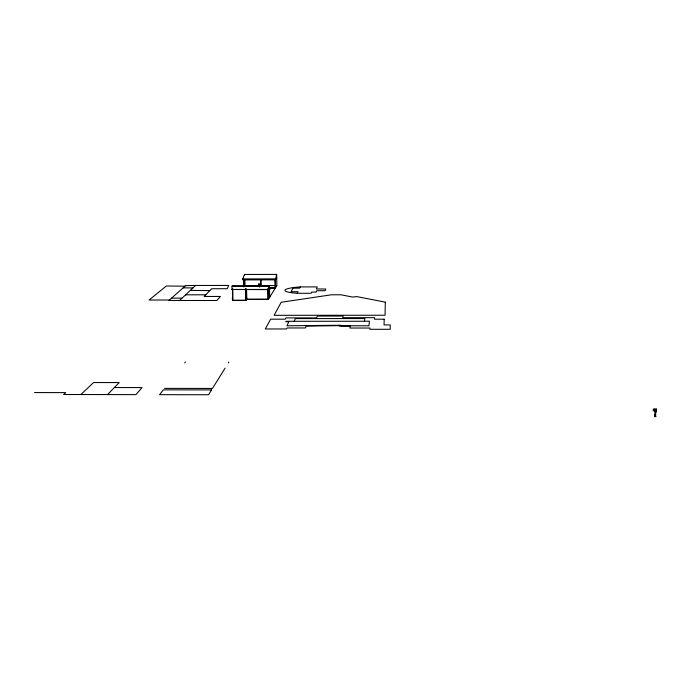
<?xml version="1.0" encoding="UTF-8"?>
<svg xmlns="http://www.w3.org/2000/svg" width="691" height="691" viewBox="0 0 691 691"><rect width="100%" height="100%" fill="white"/><g stroke="black" fill="none" stroke-linecap="round" stroke-linejoin="round"><path stroke-width="1.04" d="M655.647 411.378L654.645 416.293L655.966 416.587L654.904 416.587L655.655 416.5L655.733 411.473M270.552 288.717L269.101 287.041L270.552 288.717L268.402 288.726M259.401 285.383L259.453 284.873L259.384 285.383M655.223 412.181L655.681 411.672L655.733 412.251C653.09 402.922 657.124 418.133 655.016 409.461M231.917 289.676L232.021 286.057L269.075 285.996L268.263 289.624L231.908 289.477L268.255 289.425L269.075 285.996M655.638 412.138L655.457 411.853M654.455 410.558L655.008 410.29L655.318 410.981L654.714 410.324L654.904 410.722M654.679 410.722L655.042 410.558M654.904 416.587L655.293 411.395L655.336 412.259M656.295 410.851L653.211 410.782L653.323 409.037L656.372 409.029L656.329 410.825L656.372 409.046M655.249 411.741L655.768 411.776M364.528 321.263L369.391 321.211L368.985 325.763L340.888 325.772L341 325.245L286.946 325.789L288.803 321.747L285.806 321.756L286.022 321.298L364.528 321.263L364.831 318.551L295.377 318.594L294.202 321.289M655.232 410.549L654.662 410.29L655.223 410.566M655.275 411.715L655.638 411.741M655.094 416.5L654.956 416.353M654.688 410.601L654.956 410.324M275.355 279.855L276.659 274.413L244.467 274.465L242.757 278.931L242.774 279.907L275.363 279.829L276.737 277.722L276.659 274.413M259.082 285.176L259.635 285.392L259.332 284.882M297.251 293.295L298.028 291.697L291.11 291.706L292.967 288.164L299.747 288.147L300.343 286.929L317.195 286.903L316.383 288.959L325.755 289.019L325.176 290.704L316.737 290.712L316.21 292.068L311.632 292.077L311.14 293.278L297.251 293.295A22.561 3.438 -0.7 0 1 284.977 290.116A22.561 3.438 -0.7 0 1 300.343 286.929M269.887 296.862L268.358 299.324L246.799 299.35L246.35 296.163M270.095 296.525L276.858 285.599L276.737 277.722M225.093 368.139L212.465 388.454L164.536 388.377M228.35 362.913L228.902 362.006M267.78 290.885L267.814 290.825M269.058 288.916L268.799 289.313L269.525 288.847L269.68 297.19M232.608 288.924L232.47 300.395L246.039 300.378L246.799 299.35L246.566 288.968M184.704 362.879L185.413 361.972M232.651 298.054L232.262 298.529L232.642 297.847M107.563 394.578L119.206 382.581L93.587 382.546L80.847 394.535M179.479 300.559L195.605 285.478L228.756 285.426L227.227 288.708L211.627 288.734L204.173 296.465L220.429 296.448L216.853 300.516L168.95 300.464L185.637 285.616L195.605 285.478M244.916 285.633L276.728 285.573M269.179 295.178L269.058 288.596M260.213 285.305C257.916 279.803 257.7 289.633 260.231 284.234M259.09 285.21L259.358 285.089M261.017 285.616L260.948 279.708M259.514 285.176L259.453 286.877L259.401 284.882M242.757 278.931L275.338 278.87M269.084 286.195L232.021 286.057M269.067 287.793L275.51 287.784M269.982 288.156L275.286 288.147M185.508 294.824L205.78 294.798M171.558 298.149L181.923 298.132M246.419 299.281L268.402 299.255L268.16 288.89M169.468 300.006L149.083 300.032L166.315 285.996L184.972 286.204M114.386 387.547L142.044 387.591L135.902 394.63L63.581 394.501L65.697 392.618L34.55 392.566M183.141 287.845L192.979 287.94M190.319 290.393L209.822 290.609M244.467 274.465L244.502 275.415M232.668 288.855L232.945 300.326L245.668 300.309L245.409 288.838M245.789 288.898L246.039 300.378M244.795 279.743L244.925 285.625M244.502 279.743L244.631 285.625M243.742 279.89L243.897 286.834M243.603 279.864L243.768 286.808M259.6 284.882L259.626 286.912M269.196 289.296L269.309 295.143M269.145 293.226L269.222 297.26L267.935 299.324L267.78 288.829M260.654 279.708L260.775 285.599M275.217 279.829L275.355 287.784M275.078 279.812L275.225 287.758M385.31 302.157L385.077 315.243L274.111 315.312L281.22 302.261L331.473 294.781L340.931 294.772L352.755 297.087L356.625 296.577L385.31 302.157M384.187 319.199L384.058 324.925L390.199 324.925L390.225 329.296L369.901 329.305L370.005 328.035L349.888 328.035L350.216 326.117L339.324 326.126L339.428 325.634L306.156 326.135L305.465 327.966L287.015 327.975L286.566 328.959L265.284 328.968L270.673 319.19L285.245 319.19L285.858 317.912L316.53 317.903L317.463 316.081L343.099 316.063L342.745 317.687L374.582 317.67L374.479 319.199L384.187 319.199M211.558 389.914L208.544 394.76L159.561 394.673L163.378 389.836L211.558 389.914"/></g></svg>
